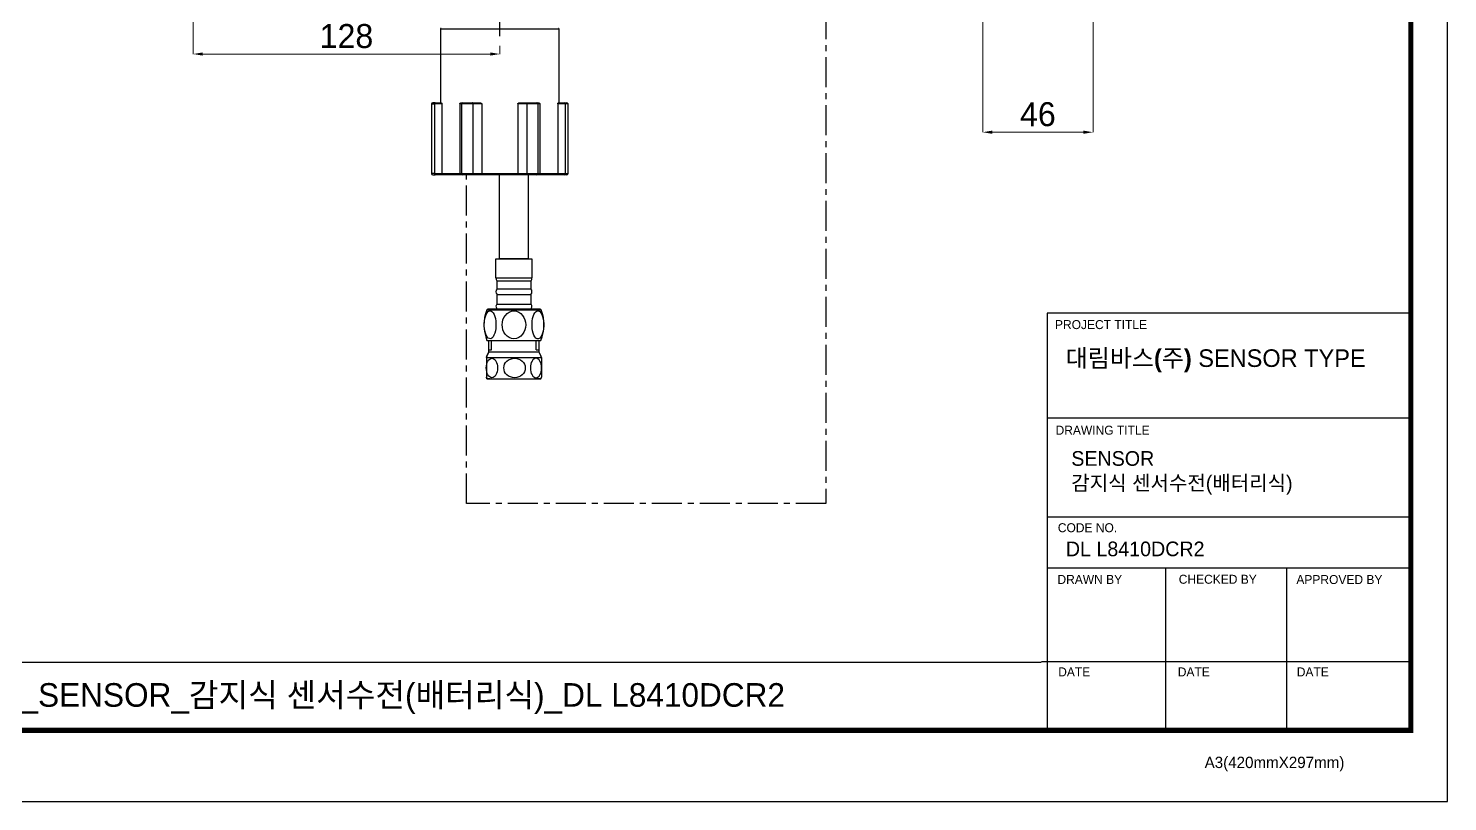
# Model space of a CAD drawing. Extents: x 0 to 948, y 0 to 695.
# Drawn here: x 356 to 948, y 0 to 322 of the extents above; entities that cross this region are included whole.
import ezdxf

# ---------------------------------------------------------------- set-up
doc = ezdxf.new("R2010")
doc.units = 0
doc.header["$LTSCALE"] = 10
doc.header["$MEASUREMENT"] = 0
doc.header["$PDMODE"] = 3
doc.header["$PDSIZE"] = -10
doc.linetypes.add('CENTER', pattern=[2, 1.25, -0.25, 0.25, -0.25])
doc.layers.get('0').update_dxf_attribs({"linetype": 'CONTINUOUS'})
doc.layers.get('DEFPOINTS').update_dxf_attribs({"linetype": 'CONTINUOUS'})
for name, color, linetype in [('1', 7, 'CONTINUOUS'), ('DEF_LAYER_ASSEM_MEMBER', 7, 'CONTINUOUS'), ('DEF_LAYER_SYMBOL', 7, 'CONTINUOUS'), ('레이어 1', 7, 'CONTINUOUS')]:
    doc.layers.add(name, color=color, linetype=linetype)
doc.styles.add('Daelim Dimension', font='')
doc.styles.get('Daelim Dimension').set_extended_font_data('나눔고딕')
doc.dimstyles.new('DEFAULT', dxfattribs={"dimscale": 2, "dimtxt": 2, "dimasz": 2, "dimexe": 0, "dimexo": 2, "dimgap": 1, "dimtad": 1, "dimdec": 0, "dimzin": 9, "dimdsep": 46, "dimtxsty": 'Daelim Dimension', "dimcen": 0.5, "dimclrd": 5, "dimclre": 5, "dimclrt": 256, "dimadec": 1, "dimazin": 0, "dimtfac": 1, "dimtdec": 0, "dimtix": 1, "dimtmove": 0, "dimatfit": 3, "dimfxl": 1, "dimtolj": 1, "dimtzin": 1, "dimlwd": 9, "dimlwe": 9, "dimarcsym": 0})

# ---------------------------------------------------------------- blocks, each defined once
blk = doc.blocks.new('*D6')
at = {"color": 5, "lineweight": 9, "ltscale": 0.5, "transparency": 16777216}
for p, q in [((425.07, 455.67), (425.07, 311.64)), ((552.87, 315.1), (552.87, 311.64)), ((548.87, 311.64), (429.07, 311.64))]:
    blk.add_line(p, q, dxfattribs=at)
at = {"color": 5, "ltscale": 0.5, "transparency": 16777216}
for points in [[(429.07, 312.31), (429.07, 310.97), (425.07, 311.64)], [(548.87, 312.31), (548.87, 310.97), (552.87, 311.64)]]:
    blk.add_solid(points, dxfattribs=at)
at = {"layer": 'DEFPOINTS', "color": 0, "ltscale": 0.5, "transparency": 16777216}
for p in [(425.07, 459.67), (552.87, 319.1), (425.07, 311.64)]:
    blk.add_point(p, dxfattribs=at)
at = {"color": 7, "lineweight": -3, "ltscale": 0.5, "transparency": 16777216, "insert": (488.97, 319.08), "char_height": 10, "attachment_point": 5, "style": 'Daelim Dimension'}
blk.add_mtext('\\A1;128', dxfattribs=at)
blk = doc.blocks.new('*D9')
at = {"color": 5, "lineweight": 9, "ltscale": 0.5, "transparency": 16777216}
for p, q in [((754.1, 341.58), (754.1, 279.05)), ((800.1, 341.58), (800.1, 279.05)), ((796.1, 279.05), (758.1, 279.05))]:
    blk.add_line(p, q, dxfattribs=at)
at = {"color": 5, "ltscale": 0.5, "transparency": 16777216}
for points in [[(758.1, 279.72), (758.1, 278.39), (754.1, 279.05)], [(796.1, 279.72), (796.1, 278.39), (800.1, 279.05)]]:
    blk.add_solid(points, dxfattribs=at)
at = {"layer": 'DEFPOINTS', "color": 0, "ltscale": 0.5, "transparency": 16777216}
for p in [(754.1, 345.58), (800.1, 345.58), (754.1, 279.05)]:
    blk.add_point(p, dxfattribs=at)
at = {"color": 7, "lineweight": -3, "ltscale": 0.5, "transparency": 16777216, "insert": (777.1, 286.5), "char_height": 10, "attachment_point": 5, "style": 'Daelim Dimension'}
blk.add_mtext('\\A1;46', dxfattribs=at)

msp = doc.modelspace()

# ---------------------------------------------------------------- linework, layer by layer
at = {"lineweight": -3, "ltscale": 0.5}
for p, q in [((564.77, 226.32), (552.77, 226.32)), ((569.68, 205.27), (547.86, 205.27)), ((547.27, 185.12), (570.27, 185.12)), ((569.27, 187.31), (548.27, 187.31))]:
    msp.add_line(p, q, dxfattribs=at)
at = {"color": 5, "lineweight": -3, "ltscale": 40}
for p, q in [((932.52, 203.59), (781.04, 203.59)), ((932.52, 159.8), (781.04, 159.8)), ((932.52, 159.8), (781.04, 159.8)), ((932.52, 118.61), (781.04, 118.61)), ((932.52, 118.61), (781.04, 118.61)), ((932.52, 97.37), (781.04, 97.37)), ((932.52, 97.37), (781.04, 97.37)), ((830.24, 97.37), (830.24, 29.74)), ((880.74, 97.37), (880.74, 29.74)), ((932.52, 58.3), (778.64, 58.3)), ((932.52, 58.3), (782.22, 58.3)), ((932.52, 29.74), (802.7, 29.74))]:
    msp.add_line(p, q, dxfattribs=at)
at = {"color": 5, "lineweight": -3, "ltscale": 0.5}
msp.add_line((781.04, 203.59), (781.04, 28.82), dxfattribs=at)
at = {"color": 7, "linetype": 'Continuous', "lineweight": -3}
for p, q in [((548.27, 187.31), (548.27, 192.27)), ((569.27, 187.31), (569.27, 192.27)), ((547.27, 185.12), (547.27, 176.98)), ((570.27, 185.12), (570.27, 176.98)), ((548.92, 176.31), (547.52, 176.31)), ((570.02, 176.31), (568.62, 176.31))]:
    msp.add_line(p, q, dxfattribs=at)
at = {"color": 5, "lineweight": -3}
msp.add_line((15.24, 58.19), (778.46, 58.19), dxfattribs=at)
at = {"lineweight": -3, "ltscale": 0.5}
msp.add_lwpolyline([(0, 0), (947.86, 0), (947.86, 694.51), (0, 694.51)], close=True, dxfattribs=at)
at = {"color": 5, "linetype": 'ByBlock', "lineweight": -3, "const_width": 2.18}
msp.add_lwpolyline([(15.24, 29.74), (932.52, 29.74), (932.52, 678.39), (15.24, 678.39)], close=True, dxfattribs=at)
at = {"lineweight": -3, "ltscale": 0.5}
msp.add_ellipse((549.6, 180.78), major_axis=(0, 4.05), ratio=0.581077, dxfattribs=at)
at = {"lineweight": -3, "ltscale": 0.5, "extrusion": (0, 0, -1)}
msp.add_ellipse((559.01, 180.78), major_axis=(4.47, 0), ratio=0.906483, start_param=-1.570796, end_param=4.712389, dxfattribs=at)
msp.add_ellipse((567.95, 180.78), major_axis=(0, 4.05), ratio=0.581077, dxfattribs=at)
at = {"color": 7, "linetype": 'Continuous', "lineweight": -3}
for points, start_tangent, end_tangent in [([(547.27, 185.12), (547.3, 185.2), (547.32, 185.27), (547.35, 185.34), (547.37, 185.41), (547.4, 185.48), (547.43, 185.55), (547.45, 185.62), (547.48, 185.69), (547.51, 185.76), (547.54, 185.83), (547.57, 185.9), (547.6, 185.97), (547.63, 186.04), (547.66, 186.11), (547.69, 186.18), (547.72, 186.24), (547.75, 186.31), (547.78, 186.38), (547.81, 186.45), (547.85, 186.52), (547.88, 186.58), (547.91, 186.65), (547.95, 186.72), (547.98, 186.79), (548.02, 186.85), (548.05, 186.92), (548.09, 186.99), (548.12, 187.05), (548.16, 187.12), (548.2, 187.18), (548.23, 187.25), (548.27, 187.31)], (0.325861, 0.945418), (0.501051, 0.865418)), ([(570.27, 185.12), (570.25, 185.2), (570.22, 185.27), (570.2, 185.34), (570.17, 185.41), (570.14, 185.48), (570.12, 185.55), (570.09, 185.62), (570.06, 185.69), (570.03, 185.76), (570, 185.83), (569.98, 185.9), (569.95, 185.97), (569.92, 186.04), (569.89, 186.11), (569.86, 186.18), (569.82, 186.24), (569.79, 186.31), (569.76, 186.38), (569.73, 186.45), (569.7, 186.52), (569.66, 186.58), (569.63, 186.65), (569.6, 186.72), (569.56, 186.79), (569.53, 186.85), (569.49, 186.92), (569.46, 186.99), (569.42, 187.05), (569.38, 187.12), (569.35, 187.18), (569.31, 187.25), (569.27, 187.31)], (-0.325861, 0.945418), (-0.501051, 0.865418)), ([(547.52, 176.31), (547.49, 176.4), (547.46, 176.48), (547.42, 176.56), (547.39, 176.64), (547.36, 176.73), (547.33, 176.81), (547.3, 176.89), (547.27, 176.98)], (-0.378949, 0.925418), (-0.325861, 0.945418)), ([(570.02, 176.31), (570.05, 176.4), (570.09, 176.48), (570.12, 176.56), (570.15, 176.64), (570.18, 176.73), (570.21, 176.81), (570.24, 176.89), (570.27, 176.98)], (0.378949, 0.925418), (0.325861, 0.945418))]:
    msp.add_spline(points, degree=3, dxfattribs=dict(at, start_tangent=start_tangent, end_tangent=end_tangent))
at = {"layer": '1', "color": 7, "linetype": 'Continuous', "lineweight": -3}
for p, q in [((551.27, 218.32), (551.27, 226.32)), ((551.27, 226.32), (558.77, 226.32)), ((558.77, 226.32), (566.27, 226.32)), ((566.27, 226.32), (566.27, 218.32)), ((551.27, 218.32), (558.77, 218.32)), ((551.7, 213.74), (551.7, 217.08)), ((551.7, 217.08), (558.77, 217.08)), ((551.7, 213.74), (558.77, 213.74)), ((558.77, 218.32), (566.27, 218.32)), ((558.77, 217.08), (565.84, 217.08)), ((558.77, 213.74), (565.84, 213.74)), ((565.84, 217.08), (565.84, 213.74)), ((551.7, 207.39), (551.7, 211.36)), ((551.7, 211.36), (558.77, 211.36)), ((551.7, 207.39), (558.77, 207.39)), ((558.77, 211.36), (565.84, 211.36)), ((558.77, 207.39), (565.84, 207.39)), ((565.84, 211.36), (565.84, 207.39)), ((558.77, 204.94), (547.4, 204.94)), ((552.27, 205.32), (558.77, 205.32)), ((558.77, 205.32), (565.27, 205.32)), ((570.15, 204.94), (558.77, 204.94)), ((547.52, 192.27), (570.02, 192.27))]:
    msp.add_line(p, q, dxfattribs=at)
for centre, radius, start, end in [((553.27, 218.32), 2, 180, 218.45077), ((553.12, 212.55), 1.85, 139.99396, 220.00604), ((564.27, 218.32), 2, 321.54923, 0), ((564.42, 212.55), 1.85, 319.99396, 40.00604), ((552.44, 206.48), 1.17, 129.09302, 261.51508), ((565.1, 206.48), 1.17, 278.48492, 50.90698), ((563.8, 198.77), 17.53, 159.36571, 201.76991), ((547.86, 204.77), 0.5, 90, 159.36571), ((569.68, 204.77), 0.5, 20.63429, 90), ((553.75, 198.77), 17.53, 338.23009, 20.63429)]:
    msp.add_arc(centre, radius, start, end, dxfattribs=at)
for points in [[(551.01, 196.2), (551.28, 197.51), (551.33, 198.96), (551.01, 201.7), (550.63, 202.97), (549.48, 204.6), (548.7, 204.83), (547.4, 203.8), (546.89, 202.65), (546.35, 200.05), (546.29, 198.57), (546.61, 195.85), (546.99, 194.56), (548.14, 192.94), (548.92, 192.71), (550.24, 193.75), (550.74, 194.89), (551.01, 196.2)], [(558.77, 192.93), (560.19, 192.93), (561.52, 193.71), (563.23, 195.94), (563.67, 197.35), (563.67, 200.17), (563.24, 201.58), (561.54, 203.8), (560.2, 204.6), (557.38, 204.61), (556.04, 203.83), (554.31, 201.6), (553.87, 200.17), (553.87, 197.37), (554.3, 195.95), (556.02, 193.72), (557.35, 192.93), (558.77, 192.93)], [(566.53, 196.2), (566.8, 194.9), (567.3, 193.77), (568.6, 192.71), (569.37, 192.92), (570.54, 194.53), (570.92, 195.82), (571.25, 198.55), (571.2, 200.03), (570.67, 202.61), (570.16, 203.76), (568.87, 204.82), (568.08, 204.61), (566.93, 203.01), (566.54, 201.73), (566.21, 198.97), (566.26, 197.51), (566.53, 196.2)]]:
    msp.add_open_spline(points, degree=3, knots=[0, 0, 0, 0, 0.125, 0.125, 0.25, 0.25, 0.375, 0.375, 0.5, 0.5, 0.625, 0.625, 0.75, 0.75, 0.875, 0.875, 1, 1, 1, 1], dxfattribs=at)
at = {"layer": 'DEF_LAYER_ASSEM_MEMBER', "color": 7, "linetype": 'Continuous', "lineweight": -3}
for p, q in [((552.77, 226.32), (552.77, 261.34)), ((564.77, 226.32), (564.77, 261.84)), ((548.27, 187.31), (548.27, 192.27)), ((569.27, 187.31), (569.27, 192.27)), ((547.27, 185.12), (547.27, 176.98)), ((548.27, 188.31), (549.47, 188.31)), ((568.07, 188.31), (569.27, 188.31)), ((570.27, 185.12), (570.27, 176.98)), ((547.52, 176.31), (570.02, 176.31)), ((570.02, 176.31), (570.27, 176.98))]:
    msp.add_line(p, q, dxfattribs=at)
at = {"layer": 'DEF_LAYER_ASSEM_MEMBER', "color": 2, "linetype": 'Continuous', "lineweight": -3}
for p, q in [((549.47, 188.31), (549.47, 192.27)), ((568.07, 188.31), (568.07, 192.27))]:
    msp.add_line(p, q, dxfattribs=at)
at = {"layer": 'DEF_LAYER_ASSEM_MEMBER', "color": 7, "linetype": 'Continuous', "lineweight": -3}
for centre, start, end in [((559.09, 181.05), 149.93043, 160.98224), ((558.45, 181.05), 19.01776, 30.06957), ((559.09, 181.05), 199.01776, 202.26858), ((558.45, 181.05), 337.73142, 340.98224)]:
    msp.add_arc(centre, 12.5, start, end, dxfattribs=at)
at = {"layer": 'DEF_LAYER_SYMBOL', "color": 1, "linetype": 'CENTER', "lineweight": -3}
for p, q in [((688.67, 410.38), (688.67, 124.28)), ((552.87, 319.1), (552.87, 379.99)), ((539.02, 124.28), (539.02, 261.34)), ((688.67, 124.28), (539.02, 124.28))]:
    msp.add_line(p, q, dxfattribs=at)
at = {"layer": '레이어 1', "lineweight": -3}
for p, q in [((528.12, 322.04), (528.12, 291.34)), ((577.62, 322.04), (528.12, 322.04)), ((577.62, 291.34), (577.62, 322.04)), ((524.45, 290.84), (524.45, 261.84)), ((524.45, 290.84), (525.67, 290.84)), ((525.99, 291.34), (524.95, 291.34)), ((525.67, 290.84), (525.67, 261.84)), ((528.68, 290.84), (525.67, 290.84)), ((525.99, 291.34), (528.52, 291.34)), ((528.68, 290.84), (528.68, 261.84)), ((536.97, 290.84), (536.23, 290.84)), ((536.23, 290.84), (536.23, 261.84)), ((536.84, 291.34), (537.46, 291.34)), ((536.97, 290.84), (536.97, 261.84)), ((541.56, 290.84), (536.97, 290.84)), ((537.46, 291.34), (541.4, 291.34)), ((541.4, 291.34), (544.55, 291.34)), ((545.32, 290.84), (541.56, 290.84)), ((541.56, 290.84), (541.56, 261.84)), ((545.32, 290.84), (545.32, 261.84)), ((560.42, 290.84), (560.42, 261.84)), ((564.17, 290.84), (560.42, 290.84)), ((561.19, 291.34), (564.34, 291.34)), ((564.17, 290.84), (564.17, 261.84)), ((568.77, 290.84), (564.17, 290.84)), ((564.34, 291.34), (568.28, 291.34)), ((568.28, 291.34), (568.9, 291.34)), ((569.51, 290.84), (568.77, 290.84)), ((568.77, 290.84), (568.77, 261.84)), ((569.51, 290.84), (569.51, 261.84)), ((580.07, 290.84), (577.06, 290.84)), ((577.06, 290.84), (577.06, 261.84)), ((577.22, 291.34), (579.75, 291.34)), ((579.75, 291.34), (580.79, 291.34)), ((581.29, 290.84), (580.07, 290.84)), ((580.07, 290.84), (580.07, 261.84)), ((581.29, 261.84), (581.29, 290.84)), ((525.67, 261.84), (524.45, 261.84)), ((524.95, 261.34), (525.99, 261.34)), ((525.67, 261.84), (528.68, 261.84)), ((529.14, 261.34), (525.99, 261.34)), ((528.68, 261.84), (536.23, 261.84)), ((536.69, 261.34), (529.14, 261.34)), ((536.23, 261.84), (536.97, 261.84)), ((537.46, 261.34), (536.69, 261.34)), ((536.97, 261.84), (541.56, 261.84)), ((541.4, 261.34), (537.46, 261.34)), ((545.32, 261.34), (541.4, 261.34)), ((541.56, 261.84), (545.32, 261.84)), ((545.32, 261.84), (560.42, 261.84)), ((560.42, 261.34), (545.32, 261.34)), ((560.42, 261.84), (564.17, 261.84)), ((564.34, 261.34), (560.42, 261.34)), ((564.17, 261.84), (568.77, 261.84)), ((568.28, 261.34), (564.34, 261.34)), ((569.05, 261.34), (568.28, 261.34)), ((568.77, 261.84), (569.51, 261.84)), ((576.6, 261.34), (569.05, 261.34)), ((569.51, 261.84), (577.06, 261.84)), ((579.75, 261.34), (576.6, 261.34)), ((577.06, 261.84), (580.07, 261.84)), ((580.79, 261.34), (579.75, 261.34)), ((580.07, 261.84), (581.29, 261.84))]:
    msp.add_line(p, q, dxfattribs=at)
for centre, radius, start, end in [((528.42, 322.04), 0.3, 90, 180), ((577.32, 322.04), 0.3, 0, 90), ((524.95, 290.84), 0.5, 90, 180), ((580.79, 290.84), 0.5, 0, 90), ((524.95, 261.84), 0.5, 180, 270), ((580.79, 261.84), 0.5, 270, 0)]:
    msp.add_arc(centre, radius, start, end, dxfattribs=at)
for centre, major_axis, ratio, start_param, end_param in [((525.99, 290.84), (0, -0.5), 0.652821, 3.141593, 4.712389), ((537.46, 290.84), (0, -0.5), 0.982435, 3.141593, 4.712389), ((541.4, 290.84), (0, -0.5), 0.329614, 1.570796, 3.141593), ((564.34, 290.84), (0, -0.5), 0.329614, 3.141593, 4.712389), ((568.28, 290.84), (0, -0.5), 0.982435, 1.570796, 3.141593), ((579.75, 290.84), (0, 0.5), 0.652821, 4.712389, 6.283185), ((525.99, 261.84), (0, -0.5), 0.652821, 4.712389, 6.283185), ((537.46, 261.84), (0, -0.5), 0.982435, 4.712389, 6.283185), ((541.4, 261.84), (0, -0.5), 0.329614, 0, 1.570796), ((564.34, 261.84), (0, 0.5), 0.329614, 1.570796, 3.141593), ((568.28, 261.84), (0, 0.5), 0.982435, 3.141593, 4.712389), ((579.75, 261.84), (0, 0.5), 0.652821, 3.141593, 4.712389)]:
    msp.add_ellipse(centre, major_axis=major_axis, ratio=ratio, start_param=start_param, end_param=end_param, dxfattribs=at)
for points, knots in [([(528.52, 291.34), (528.53, 291.34), (528.54, 291.34), (528.56, 291.33), (528.56, 291.32), (528.58, 291.3), (528.59, 291.29), (528.6, 291.27), (528.6, 291.26), (528.61, 291.25), (528.62, 291.24), (528.63, 291.21), (528.63, 291.19), (528.65, 291.14), (528.66, 291.11), (528.66, 291.07), (528.66, 291.06), (528.67, 291.04), (528.67, 291.03), (528.67, 291.01), (528.68, 290.99), (528.68, 290.95), (528.68, 290.93), (528.68, 290.88), (528.68, 290.86), (528.68, 290.84)], [0, 0, 0, 0, 0.125, 0.125, 0.25, 0.25, 0.375, 0.375, 0.4375, 0.4375, 0.5, 0.5, 0.625, 0.625, 0.75, 0.75, 0.78125, 0.78125, 0.8125, 0.8125, 0.875, 0.875, 0.9375, 0.9375, 1, 1, 1, 1]), ([(536.23, 290.84), (536.23, 290.86), (536.23, 290.88), (536.24, 290.91), (536.24, 290.93), (536.24, 290.95), (536.25, 290.96), (536.26, 290.99), (536.26, 291.01), (536.28, 291.03), (536.28, 291.04), (536.29, 291.06), (536.3, 291.07), (536.32, 291.11), (536.35, 291.14), (536.39, 291.18), (536.4, 291.19), (536.43, 291.21), (536.44, 291.22), (536.49, 291.25), (536.52, 291.26), (536.56, 291.29), (536.58, 291.29), (536.61, 291.3), (536.63, 291.31), (536.68, 291.32), (536.71, 291.33), (536.77, 291.34), (536.81, 291.34), (536.84, 291.34)], [0, 0, 0, 0, 0.0625, 0.0625, 0.09375, 0.09375, 0.125, 0.125, 0.1875, 0.1875, 0.21875, 0.21875, 0.25, 0.25, 0.375, 0.375, 0.4375, 0.4375, 0.5, 0.5, 0.625, 0.625, 0.6875, 0.6875, 0.75, 0.75, 0.875, 0.875, 1, 1, 1, 1]), ([(544.55, 291.34), (544.59, 291.34), (544.63, 291.34), (544.72, 291.33), (544.76, 291.32), (544.84, 291.3), (544.88, 291.29), (544.93, 291.27), (544.95, 291.26), (544.99, 291.25), (545.01, 291.24), (545.07, 291.21), (545.1, 291.19), (545.17, 291.14), (545.2, 291.11), (545.24, 291.07), (545.24, 291.06), (545.25, 291.04), (545.26, 291.03), (545.28, 291.01), (545.29, 290.99), (545.3, 290.95), (545.31, 290.93), (545.32, 290.88), (545.32, 290.86), (545.32, 290.84)], [0, 0, 0, 0, 0.125, 0.125, 0.25, 0.25, 0.375, 0.375, 0.4375, 0.4375, 0.5, 0.5, 0.625, 0.625, 0.75, 0.75, 0.78125, 0.78125, 0.8125, 0.8125, 0.875, 0.875, 0.9375, 0.9375, 1, 1, 1, 1]), ([(560.42, 290.84), (560.42, 290.86), (560.42, 290.88), (560.43, 290.91), (560.43, 290.93), (560.43, 290.95), (560.44, 290.96), (560.45, 290.99), (560.46, 291.01), (560.48, 291.03), (560.48, 291.04), (560.5, 291.06), (560.5, 291.07), (560.54, 291.11), (560.57, 291.14), (560.62, 291.18), (560.64, 291.19), (560.67, 291.21), (560.69, 291.22), (560.75, 291.25), (560.78, 291.26), (560.84, 291.29), (560.86, 291.29), (560.9, 291.3), (560.92, 291.31), (560.98, 291.32), (561.02, 291.33), (561.1, 291.34), (561.15, 291.34), (561.19, 291.34)], [0, 0, 0, 0, 0.0625, 0.0625, 0.09375, 0.09375, 0.125, 0.125, 0.1875, 0.1875, 0.21875, 0.21875, 0.25, 0.25, 0.375, 0.375, 0.4375, 0.4375, 0.5, 0.5, 0.625, 0.625, 0.6875, 0.6875, 0.75, 0.75, 0.875, 0.875, 1, 1, 1, 1]), ([(568.9, 291.34), (568.93, 291.34), (568.96, 291.34), (569.03, 291.33), (569.06, 291.32), (569.13, 291.3), (569.16, 291.29), (569.2, 291.27), (569.22, 291.26), (569.25, 291.25), (569.26, 291.24), (569.31, 291.21), (569.34, 291.19), (569.39, 291.14), (569.41, 291.11), (569.44, 291.07), (569.45, 291.06), (569.46, 291.04), (569.46, 291.03), (569.47, 291.01), (569.48, 290.99), (569.5, 290.95), (569.5, 290.93), (569.51, 290.88), (569.51, 290.86), (569.51, 290.84)], [0, 0, 0, 0, 0.125, 0.125, 0.25, 0.25, 0.375, 0.375, 0.4375, 0.4375, 0.5, 0.5, 0.625, 0.625, 0.75, 0.75, 0.78125, 0.78125, 0.8125, 0.8125, 0.875, 0.875, 0.9375, 0.9375, 1, 1, 1, 1]), ([(577.06, 290.84), (577.06, 290.86), (577.06, 290.88), (577.06, 290.91), (577.06, 290.93), (577.06, 290.95), (577.06, 290.96), (577.06, 290.99), (577.07, 291.01), (577.07, 291.03), (577.07, 291.04), (577.07, 291.06), (577.08, 291.07), (577.08, 291.11), (577.09, 291.14), (577.1, 291.18), (577.1, 291.19), (577.11, 291.21), (577.12, 291.22), (577.13, 291.25), (577.14, 291.26), (577.15, 291.29), (577.15, 291.29), (577.16, 291.3), (577.16, 291.31), (577.18, 291.32), (577.18, 291.33), (577.2, 291.34), (577.21, 291.34), (577.22, 291.34)], [0, 0, 0, 0, 0.0625, 0.0625, 0.09375, 0.09375, 0.125, 0.125, 0.1875, 0.1875, 0.21875, 0.21875, 0.25, 0.25, 0.375, 0.375, 0.4375, 0.4375, 0.5, 0.5, 0.625, 0.625, 0.6875, 0.6875, 0.75, 0.75, 0.875, 0.875, 1, 1, 1, 1]), ([(529.14, 261.34), (529.13, 261.34), (529.12, 261.34), (529.11, 261.34), (529.1, 261.34), (529.08, 261.34), (529.06, 261.35), (529.02, 261.35), (528.99, 261.36), (528.95, 261.38), (528.94, 261.39), (528.91, 261.4), (528.9, 261.41), (528.86, 261.44), (528.84, 261.46), (528.81, 261.49), (528.8, 261.5), (528.78, 261.53), (528.76, 261.56), (528.74, 261.59), (528.73, 261.61), (528.73, 261.63), (528.72, 261.64), (528.71, 261.67), (528.7, 261.71), (528.69, 261.76), (528.69, 261.77), (528.68, 261.81), (528.68, 261.82), (528.68, 261.84)], [0, 0, 0, 0, 0.03125, 0.03125, 0.0625, 0.0625, 0.125, 0.125, 0.25, 0.25, 0.3125, 0.3125, 0.375, 0.375, 0.5, 0.5, 0.5625, 0.5625, 0.625, 0.6875, 0.71875, 0.71875, 0.75, 0.75, 0.875, 0.875, 0.9375, 0.9375, 1, 1, 1, 1]), ([(536.69, 261.34), (536.68, 261.34), (536.67, 261.34), (536.66, 261.34), (536.65, 261.34), (536.63, 261.34), (536.62, 261.35), (536.59, 261.35), (536.57, 261.36), (536.54, 261.36), (536.53, 261.37), (536.49, 261.39), (536.46, 261.4), (536.43, 261.43), (536.41, 261.44), (536.39, 261.46), (536.37, 261.48), (536.35, 261.5), (536.33, 261.53), (536.32, 261.54), (536.29, 261.58), (536.28, 261.61), (536.26, 261.65), (536.26, 261.66), (536.26, 261.67), (536.25, 261.68), (536.25, 261.71), (536.24, 261.72), (536.23, 261.77), (536.23, 261.81), (536.23, 261.84)], [0, 0, 0, 0, 0.03125, 0.03125, 0.0625, 0.0625, 0.125, 0.125, 0.1875, 0.1875, 0.25, 0.25, 0.375, 0.375, 0.4375, 0.4375, 0.5, 0.5625, 0.5625, 0.625, 0.625, 0.75, 0.75, 0.78125, 0.78125, 0.8125, 0.8125, 0.875, 0.875, 1, 1, 1, 1]), ([(545.32, 261.84), (545.32, 261.81), (545.32, 261.77), (545.32, 261.72), (545.32, 261.71), (545.32, 261.68), (545.32, 261.67), (545.32, 261.66), (545.32, 261.65), (545.32, 261.61), (545.32, 261.58), (545.32, 261.54), (545.32, 261.53), (545.32, 261.5), (545.32, 261.48), (545.32, 261.46), (545.32, 261.44), (545.32, 261.43), (545.32, 261.4), (545.32, 261.39), (545.32, 261.37), (545.32, 261.36), (545.32, 261.36), (545.32, 261.35), (545.32, 261.35), (545.32, 261.34), (545.32, 261.34), (545.32, 261.34), (545.32, 261.34), (545.32, 261.34), (545.32, 261.34)], [0, 0, 0, 0, 0.125, 0.125, 0.1875, 0.1875, 0.21875, 0.21875, 0.25, 0.25, 0.375, 0.375, 0.4375, 0.4375, 0.5, 0.5625, 0.5625, 0.625, 0.625, 0.75, 0.75, 0.8125, 0.8125, 0.875, 0.875, 0.9375, 0.9375, 0.96875, 0.96875, 1, 1, 1, 1]), ([(560.42, 261.84), (560.42, 261.81), (560.42, 261.77), (560.42, 261.72), (560.42, 261.71), (560.42, 261.68), (560.42, 261.67), (560.42, 261.66), (560.42, 261.65), (560.42, 261.61), (560.42, 261.58), (560.42, 261.54), (560.42, 261.53), (560.42, 261.5), (560.42, 261.48), (560.42, 261.46), (560.42, 261.44), (560.42, 261.43), (560.42, 261.4), (560.42, 261.39), (560.42, 261.37), (560.42, 261.36), (560.42, 261.36), (560.42, 261.35), (560.42, 261.35), (560.42, 261.34), (560.42, 261.34), (560.42, 261.34), (560.42, 261.34), (560.42, 261.34), (560.42, 261.34)], [0, 0, 0, 0, 0.125, 0.125, 0.1875, 0.1875, 0.21875, 0.21875, 0.25, 0.25, 0.375, 0.375, 0.4375, 0.4375, 0.5, 0.5625, 0.5625, 0.625, 0.625, 0.75, 0.75, 0.8125, 0.8125, 0.875, 0.875, 0.9375, 0.9375, 0.96875, 0.96875, 1, 1, 1, 1]), ([(569.51, 261.84), (569.51, 261.81), (569.51, 261.77), (569.5, 261.72), (569.49, 261.71), (569.49, 261.68), (569.48, 261.67), (569.48, 261.66), (569.48, 261.65), (569.46, 261.61), (569.45, 261.58), (569.42, 261.54), (569.41, 261.53), (569.39, 261.5), (569.37, 261.48), (569.35, 261.46), (569.33, 261.44), (569.31, 261.43), (569.28, 261.4), (569.25, 261.39), (569.21, 261.37), (569.19, 261.36), (569.17, 261.36), (569.15, 261.35), (569.12, 261.35), (569.11, 261.34), (569.09, 261.34), (569.08, 261.34), (569.06, 261.34), (569.06, 261.34), (569.05, 261.34)], [0, 0, 0, 0, 0.125, 0.125, 0.1875, 0.1875, 0.21875, 0.21875, 0.25, 0.25, 0.375, 0.375, 0.4375, 0.4375, 0.5, 0.5625, 0.5625, 0.625, 0.625, 0.75, 0.75, 0.8125, 0.8125, 0.875, 0.875, 0.9375, 0.9375, 0.96875, 0.96875, 1, 1, 1, 1]), ([(577.06, 261.84), (577.06, 261.81), (577.05, 261.77), (577.04, 261.72), (577.04, 261.71), (577.03, 261.68), (577.03, 261.67), (577.03, 261.66), (577.02, 261.65), (577.01, 261.61), (576.99, 261.58), (576.97, 261.54), (576.96, 261.53), (576.94, 261.5), (576.92, 261.48), (576.9, 261.46), (576.87, 261.44), (576.86, 261.43), (576.83, 261.4), (576.8, 261.39), (576.76, 261.37), (576.75, 261.36), (576.72, 261.36), (576.7, 261.35), (576.67, 261.35), (576.66, 261.34), (576.64, 261.34), (576.63, 261.34), (576.62, 261.34), (576.61, 261.34), (576.6, 261.34)], [0, 0, 0, 0, 0.125, 0.125, 0.1875, 0.1875, 0.21875, 0.21875, 0.25, 0.25, 0.375, 0.375, 0.4375, 0.4375, 0.5, 0.5625, 0.5625, 0.625, 0.625, 0.75, 0.75, 0.8125, 0.8125, 0.875, 0.875, 0.9375, 0.9375, 0.96875, 0.96875, 1, 1, 1, 1])]:
    msp.add_open_spline(points, degree=3, knots=knots, dxfattribs=at)

# ---------------------------------------------------------------- texts
at = {"color": 5, "lineweight": -3, "ltscale": 40, "style": 'Daelim Dimension'}
for s, height, p in [('PROJECT TITLE', 3.7405, (784.24, 196.99)), ('DRAWING TITLE', 3.7405, (784.48, 152.97)), ('CODE NO.', 3.74, (785.42, 112.31)), ('DRAWN BY', 3.74, (785.27, 90.75)), ('CHECKED BY', 3.74, (835.81, 90.82)), ('APPROVED BY', 3.7405, (884.83, 90.7)), ('DATE', 3.74, (785.57, 52.2)), ('DATE', 3.74, (835.41, 52.2)), ('DATE', 3.74, (885, 52.2)), ('A3(420mmX297mm)', 4.7209, (846.6, 13.99))]:
    msp.add_text(s, height=height, dxfattribs=at).set_placement(p)
at = {"lineweight": -3, "attachment_point": 1, "style": 'Daelim Dimension'}
for s, insert, char_height, width in [('{\\fPretendard Variable SemiBold|b0|i0|c129|p2;\\C7;대림바스(주)} SENSOR TYPE', (788.69, 188.54), 7.3324, 127.9996), (' SENSOR\\P 감지식 센서수전(배터리식)', (788.76, 146.11), 6.1212, 113.4434), ('DL L8410DCR2', (788.76, 108.41), 6.1212, 103.0136)]:
    msp.add_mtext(s, dxfattribs=dict(at, insert=insert, char_height=char_height, width=width))
at = {"color": 2, "lineweight": -3, "insert": (185.41, 49.39), "char_height": 9.83765, "width": 560.4489, "attachment_point": 1, "style": 'Daelim Dimension'}
msp.add_mtext('{\\fPretendard Variable SemiBold|b0|i0|c129|p2;대림바스(주)} SENSOR TYPE_SENSOR_감지식 센서수전(배터리식)_DL L8410DCR2', dxfattribs=at)

# ---------------------------------------------------------------- dimensions: what is measured, and where the dimension line sits
at = {"color": 5, "lineweight": -3, "ltscale": 0.5}
dim = msp.add_linear_dim(base=(425.07, 311.64), p1=(552.87, 319.1), p2=(425.07, 459.67), text='128', dimstyle='DEFAULT', override={"dimtxt": 5, "dimclrd": 5, "dimclre": 5, "dimclrt": 7}, dxfattribs=at)
dim.commit()
dim.dimension.update_dxf_attribs({"geometry": '*D6', "text_midpoint": (488.97, 319.08)})
dim = msp.add_linear_dim(base=(754.1, 279.05), p1=(800.1, 345.58), p2=(754.1, 345.58), dimstyle='DEFAULT', override={"dimtxt": 5, "dimclrd": 5, "dimclre": 5, "dimclrt": 7}, dxfattribs=at)
dim.commit()
dim.dimension.update_dxf_attribs({"geometry": '*D9', "text_midpoint": (777.1, 286.5)})

doc.saveas('drawing.dxf')
